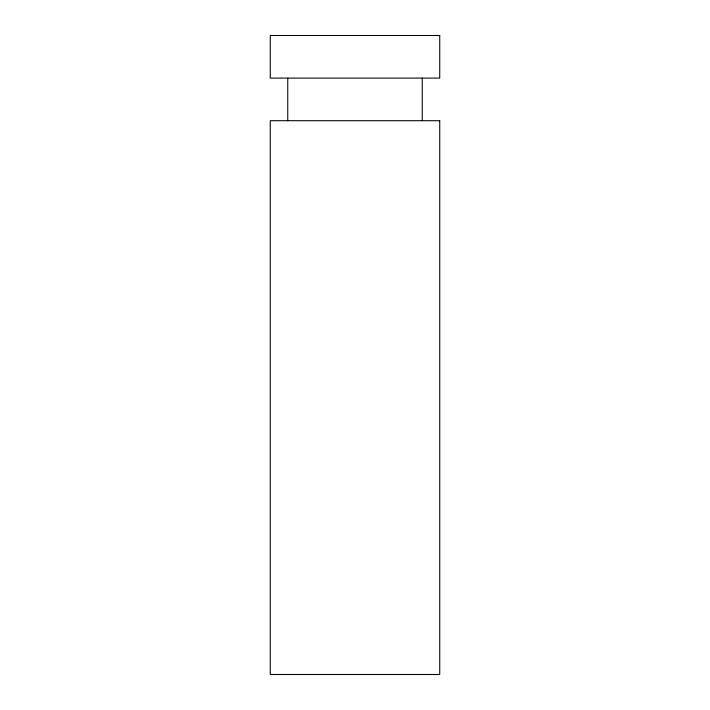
<?xml version="1.0" encoding="UTF-8"?>
<svg xmlns="http://www.w3.org/2000/svg" width="710" height="710" viewBox="0 0 710 710"><rect width="100%" height="100%" fill="white"/><g stroke="black" fill="none" stroke-linecap="round" stroke-linejoin="round"><path stroke-width="1.06" d="M422.255 78.1L422.255 120.7M287.745 78.1L287.745 120.7M439.73 35.5L270.27 35.5L270.27 78.1L439.73 78.1L439.73 35.5M439.73 120.7L270.27 120.7L270.27 674.5L439.73 674.5L439.73 120.7"/></g></svg>
